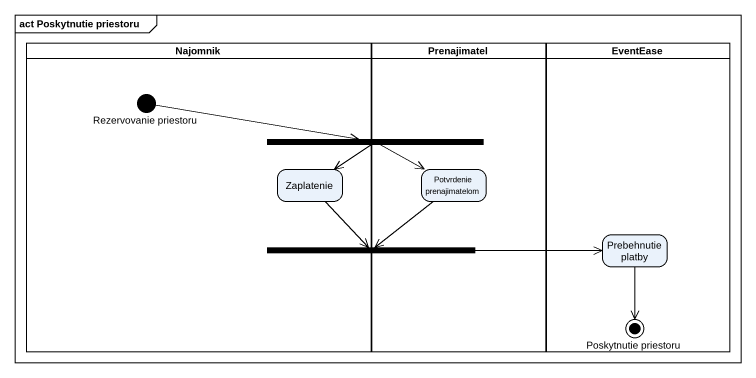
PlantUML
@startuml
mainframe act Poskytnutie priestoru
hide empty description
state Najomnik <<partition>> {
  state "Rezervovanie priestoru" as Rezervovanie_priestoru <<start>>
  state Zaplatenie
}
state Prenajimatel <<partition>> {
  state "Potvrdenie prenajimatelom" as Potvrdenie_prenajimatelom
}
state EventEase <<partition>> {
  state "Prebehnutie platby" as Prebehnutie_platby
  state "Poskytnutie priestoru" as Poskytnutie_priestoru <<end>>
}
state fork1 <<fork>>
state fork2 <<join>>
Rezervovanie_priestoru -right-> fork1
fork1 --> Zaplatenie
fork1 -right-> Potvrdenie_prenajimatelom
Zaplatenie --> fork2
Potvrdenie_prenajimatelom --> fork2
fork2 -right-> Prebehnutie_platby
Prebehnutie_platby --> Poskytnutie_priestoru
@enduml
